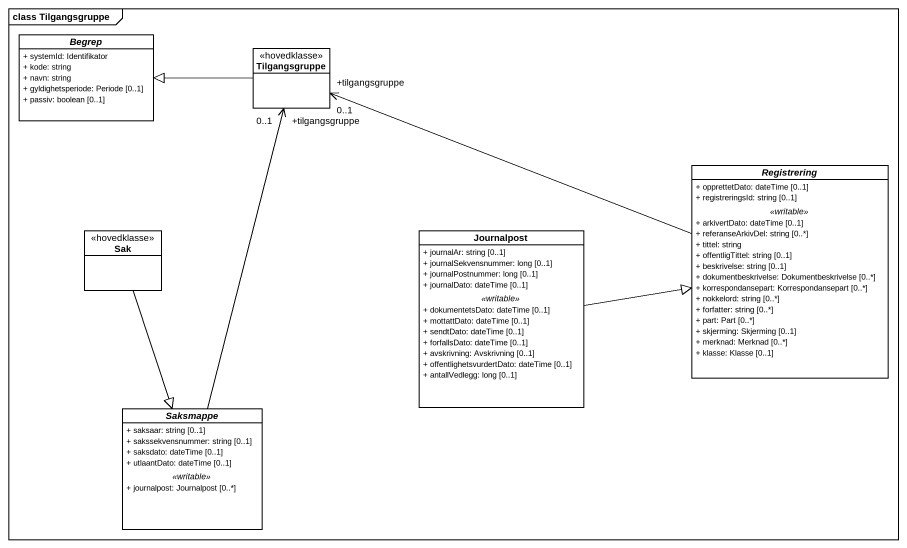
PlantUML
@startuml
mainframe class Tilgangsgruppe
hide circle
hide empty members
skinparam classAttributeIconSize 0
abstract class Begrep {
  + systemId: Identifikator
  + kode: string
  + navn: string
  + gyldighetsperiode: Periode [0..1]
  + passiv: boolean [0..1]
}
class Tilgangsgruppe <<hovedklasse>>
abstract class Registrering {
  + opprettetDato: dateTime [0..1]
  + registreringsId: string [0..1]
  .. <<writable>> ..
  + arkivertDato: dateTime [0..1]
  + referanseArkivDel: string [0..*]
  + tittel: string
  + offentligTittel: string [0..1]
  + beskrivelse: string [0..1]
  + dokumentbeskrivelse: Dokumentbeskrivelse [0..*]
  + korrespondansepart: Korrespondansepart [0..*]
  + nokkelord: string [0..*]
  + forfatter: string [0..*]
  + part: Part [0..*]
  + skjerming: Skjerming [0..1]
  + merknad: Merknad [0..*]
  + klasse: Klasse [0..1]
}
class Sak <<hovedklasse>>
class Journalpost {
  + journalAr: string [0..1]
  + journalSekvensnummer: long [0..1]
  + journalPostnummer: long [0..1]
  + journalDato: dateTime [0..1]
  .. <<writable>> ..
  + dokumentetsDato: dateTime [0..1]
  + mottattDato: dateTime [0..1]
  + sendtDato: dateTime [0..1]
  + forfallsDato: dateTime [0..1]
  + avskrivning: Avskrivning [0..1]
  + offentlighetsvurdertDato: dateTime [0..1]
  + antallVedlegg: long [0..1]
}
abstract class Saksmappe {
  + saksaar: string [0..1]
  + sakssekvensnummer: string [0..1]
  + saksdato: dateTime [0..1]
  + utlaantDato: dateTime [0..1]
  .. <<writable>> ..
  + journalpost: Journalpost [0..*]
}
Tilgangsgruppe -left-|> Begrep
Registrering -left-> "+tilgangsgruppe\n0..1" Tilgangsgruppe
Sak --|> Saksmappe
Journalpost -right-|> Registrering
Saksmappe -up-> "+tilgangsgruppe\n0..1" Tilgangsgruppe
@enduml
